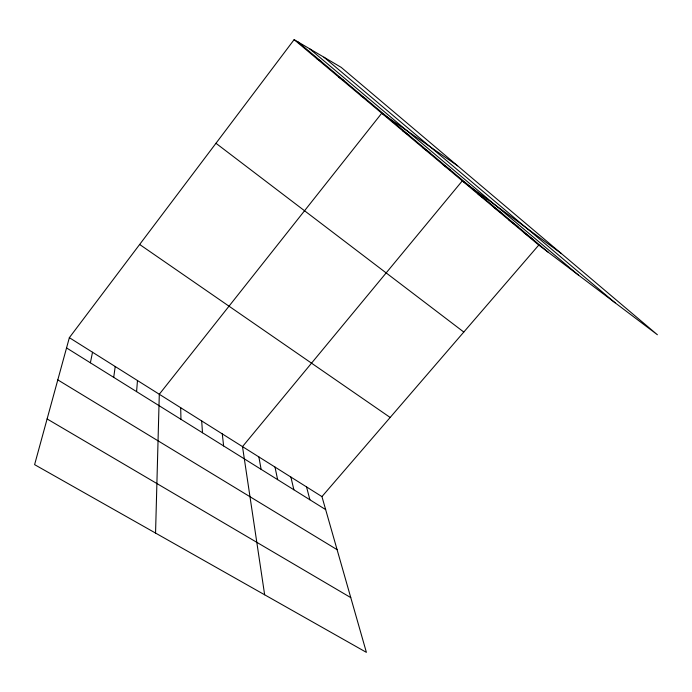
<?xml version="1.0" encoding="UTF-8"?>
<svg xmlns="http://www.w3.org/2000/svg" width="692" height="692" viewBox="0 0 692 692"><rect width="100%" height="100%" fill="white"/><g stroke="black" fill="none" stroke-linecap="round" stroke-linejoin="round"><path stroke-width="1.04" d="M155.553 533.074L159.298 394.258L381.742 113.22L457.637 165.829M136.584 391.629L137.474 380.531M113.713 377.356L115.218 366.526M90.375 362.798L92.52 352.245M69.356 337.67L34.6 464.643L366.397 652.357L321.944 496.605L69.356 337.67L294.135 39.643L341.182 67.358L657.4 334.755L538.765 245.089L294.135 39.643M321.944 496.605L538.765 245.089M47.108 418.945L350.775 597.611M57.799 379.882L337.09 549.664M66.544 347.929L325.664 509.615M316.746 58.638L321.079 61.354M338.872 77.219L343.812 80.454M360.532 95.409L366.051 99.138M139.646 244.475L390.167 417.466M402.51 130.658L409.093 135.312M422.847 147.742L429.931 152.82M442.768 164.471L450.336 169.972M561.497 253.661L462.291 180.871L242.503 446.617L264.647 594.791M478.094 194.141L486.485 200.343M493.63 207.185L502.375 213.69M508.923 220.03L517.997 226.82M523.965 232.659L533.368 239.735M215.965 143.287L463.804 332.048M297.837 41.823L548.479 252.433M309.48 48.682L578.607 275.2M323.942 57.202L615.119 302.793M306.539 486.9L309.895 499.78M290.891 477.056L293.884 489.789M275.001 467.065L277.622 479.642M258.877 456.919L261.109 469.332M222.288 433.893L223.62 445.942M201.692 420.935L202.496 432.76M180.698 407.726L180.958 419.326"/></g></svg>
